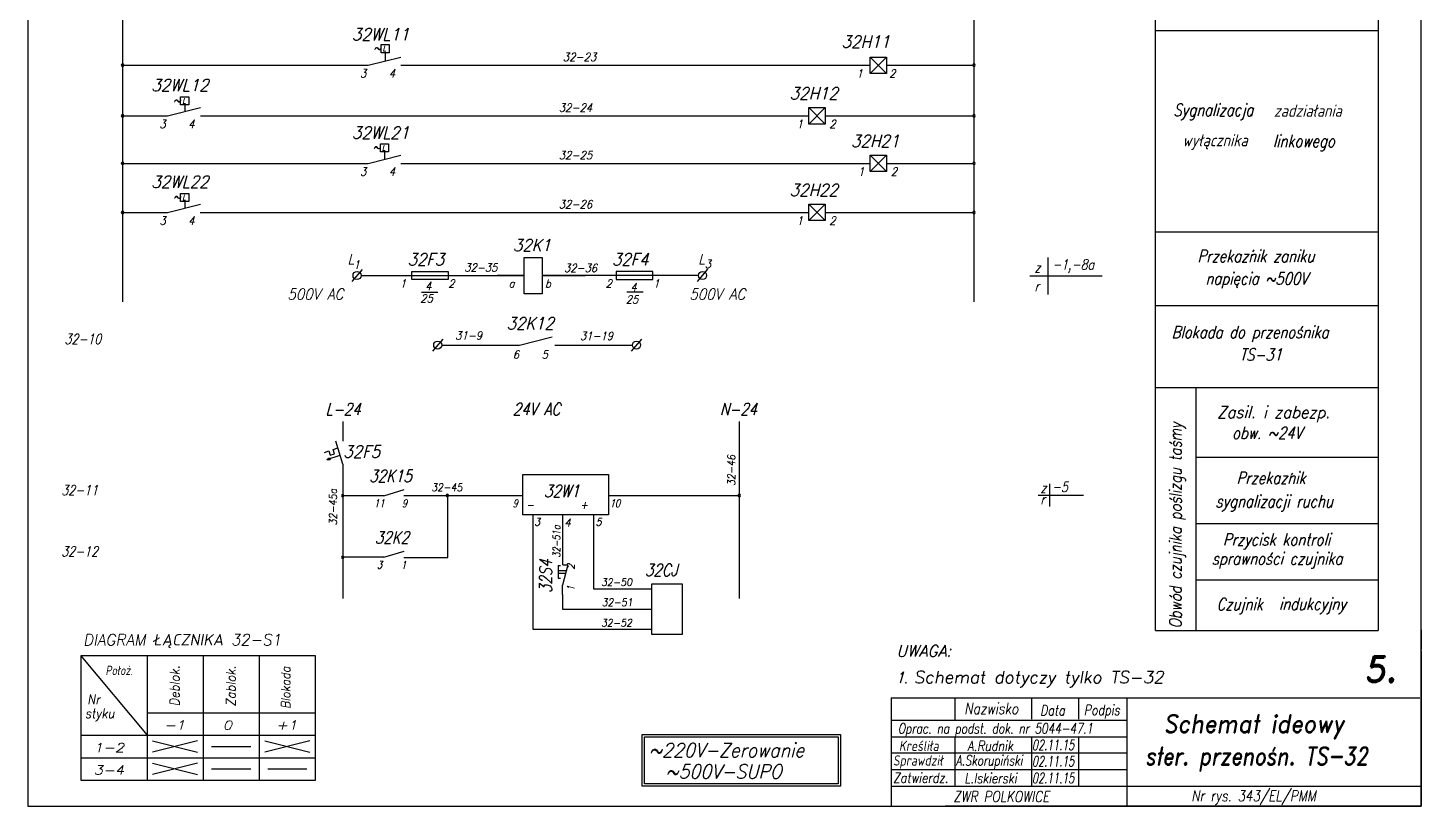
# Model space of a CAD drawing. Extents: x 5 to 1342, y 5 to 425.
# Drawn here: x 5 to 300, y 5 to 169.9 of the extents above; entities that cross this region are included whole.
import ezdxf
from ezdxf.enums import TextEntityAlignment as Align

# ---------------------------------------------------------------- set-up
doc = ezdxf.new("R2010")
doc.units = 0
doc.header["$MEASUREMENT"] = 0
doc.layers.get('0').update_dxf_attribs({"linetype": 'CONTINUOUS'})
doc.layers.add('LINIE', color=4, linetype='CONTINUOUS')
doc.layers.add('STYKI', color=4, linetype='CONTINUOUS')
doc.styles.add('ROMAND', font='romand', dxfattribs={"width": 0.9, "oblique": 15, "height": 3.5})
doc.styles.add('ROMANS', font='romans', dxfattribs={"width": 0.9, "oblique": 15, "height": 1.5})

msp = doc.modelspace()

# ---------------------------------------------------------------- linework, layer by layer
at = {"color": 7, "lineweight": 30}
for p, q in [((243.79, 42.22), (243.79, 421.69)), ((290.87, 421.69), (290.87, 42.22)), ((243.79, 169.36), (290.87, 169.36)), ((79.77, 164.63), (79.77, 166.37)), ((79.77, 166.37), (81.5, 166.37)), ((81.5, 166.37), (81.5, 164.63)), ((81.5, 164.63), (79.77, 164.63)), ((80.64, 164.61), (80.64, 162.87)), ((183.36, 163.71), (186.83, 160.24)), ((186.83, 163.71), (183.36, 160.24)), ((183.36, 160.24), (183.36, 163.71)), ((183.36, 163.71), (186.83, 163.71)), ((186.83, 163.71), (186.83, 160.24)), ((25.05, 161.98), (77.05, 161.98)), ((83.99, 161.98), (183.36, 161.98)), ((186.83, 160.24), (183.36, 160.24)), ((186.83, 161.98), (205.06, 161.98)), ((37.35, 153.55), (37.35, 155.29)), ((37.35, 155.29), (39.08, 155.29)), ((39.08, 153.55), (37.35, 153.55)), ((38.21, 153.55), (38.21, 152.15)), ((39.08, 155.29), (39.08, 153.55)), ((25.05, 151.24), (34.58, 151.24)), ((41.52, 151.24), (170.36, 151.24)), ((168.06, 151.24), (170.36, 151.24)), ((173.83, 152.98), (170.36, 149.51)), ((170.36, 152.98), (173.83, 149.51)), ((170.36, 149.51), (170.36, 152.98)), ((170.36, 152.98), (173.83, 152.98)), ((173.83, 152.98), (173.83, 149.51)), ((173.83, 151.24), (205.06, 151.24)), ((173.83, 149.51), (170.36, 149.51)), ((79.63, 143.61), (79.63, 145.34)), ((79.63, 145.34), (81.36, 145.34)), ((81.36, 145.34), (81.36, 143.61)), ((81.36, 143.61), (79.63, 143.61)), ((80.5, 143.61), (80.5, 142.04)), ((183.36, 142.91), (186.83, 139.44)), ((186.83, 142.91), (183.36, 139.44)), ((183.36, 139.44), (183.36, 142.91)), ((183.36, 142.91), (186.83, 142.91)), ((186.83, 142.91), (186.83, 139.44)), ((25.05, 141.17), (77.05, 141.17)), ((83.99, 141.17), (183.36, 141.17)), ((186.83, 139.44), (183.36, 139.44)), ((186.83, 141.17), (205.06, 141.17)), ((37.35, 133.09), (37.35, 134.82)), ((37.35, 134.82), (39.08, 134.82)), ((39.08, 133.09), (37.35, 133.09)), ((38.21, 133.09), (38.21, 131.68)), ((39.08, 134.82), (39.08, 133.09)), ((25.05, 130.77), (34.58, 130.77)), ((41.47, 130.77), (170.36, 130.77)), ((168.06, 130.77), (170.36, 130.77)), ((170.36, 132.51), (173.83, 129.04)), ((173.83, 132.51), (170.36, 129.04)), ((170.36, 129.04), (170.36, 132.51)), ((170.36, 132.51), (173.83, 132.51)), ((173.83, 132.51), (173.83, 129.04)), ((173.83, 130.77), (205.06, 130.77)), ((173.83, 129.04), (170.36, 129.04)), ((243.79, 126.7), (290.87, 126.7)), ((110.06, 113.55), (110.06, 121.25)), ((110.06, 121.25), (113.91, 121.25)), ((113.91, 121.25), (113.91, 113.55)), ((220.96, 121.21), (220.96, 113.39)), ((264.58, 122.84), (264.29, 122.47)), ((75.79, 118.68), (73.59, 116.12)), ((86.32, 116.56), (86.32, 118.27)), ((86.32, 118.27), (94.02, 118.27)), ((94.02, 118.27), (94.02, 116.56)), ((137.3, 118.27), (129.59, 118.27)), ((129.59, 118.27), (129.59, 116.56)), ((137.3, 116.56), (137.3, 118.27)), ((148.92, 118.73), (146.73, 116.17)), ((75.56, 117.42), (110.06, 117.42)), ((94.02, 116.56), (86.32, 116.56)), ((110.06, 117.42), (104.35, 117.42)), ((113.91, 117.42), (123.06, 117.42)), ((146.99, 117.42), (113.91, 117.42)), ((129.59, 116.56), (137.3, 116.56)), ((217.17, 117.34), (232.48, 117.34)), ((88.34, 113.88), (91.77, 113.88)), ((113.91, 113.55), (110.06, 113.55)), ((135.27, 113.88), (131.85, 113.88)), ((243.79, 111.06), (290.87, 111.06)), ((92.87, 103.95), (90.67, 101.38)), ((134.96, 103.95), (132.76, 101.38)), ((92.64, 102.68), (109.11, 102.68)), ((116.6, 102.68), (133.02, 102.68)), ((243.79, 93.68), (290.87, 93.68)), ((252.27, 93.68), (252.27, 42.22)), ((67.82, 79.95), (68.73, 80.26)), ((68.73, 80.26), (69.04, 79.35)), ((69.04, 79.35), (69.95, 79.66)), ((69.64, 80.57), (70.64, 80.91)), ((69.95, 79.66), (69.64, 80.57)), ((68.29, 78.41), (71.1, 79.37)), ((68.29, 78.41), (68.87, 78.8)), ((68.29, 78.41), (68.89, 78.74)), ((68.29, 78.41), (68.91, 78.69)), ((68.29, 78.41), (68.95, 78.57)), ((68.29, 78.41), (68.97, 78.51)), ((68.29, 78.41), (68.99, 78.45)), ((68.87, 78.8), (68.99, 78.45)), ((252.27, 78.94), (290.87, 78.94)), ((109.77, 66.72), (109.77, 75.28)), ((109.77, 75.28), (127.96, 75.28)), ((127.96, 75.28), (127.96, 66.72)), ((272.77, 75.58), (272.48, 75.22)), ((84.59, 70.82), (100.24, 70.82)), ((93.9, 57.67), (93.9, 70.82)), ((100.24, 70.82), (109.77, 70.82)), ((127.96, 70.82), (155.62, 70.82)), ((218.89, 70.88), (228.52, 70.88)), ((221.3, 73.29), (221.3, 68.47)), ((80.34, 70.77), (71.67, 70.77)), ((127.96, 66.72), (109.77, 66.72)), ((111.91, 66.72), (111.91, 42.46)), ((118.26, 56.12), (118.26, 66.72)), ((124.75, 66.72), (124.75, 51.02)), ((252.27, 64.85), (290.87, 64.85)), ((80.34, 57.72), (71.67, 57.72)), ((84.59, 57.67), (93.9, 57.67)), ((119.3, 56.12), (118.21, 51.84)), ((118.26, 56.12), (119.3, 56.12)), ((117.25, 55.99), (117.79, 55.99)), ((117.26, 55.99), (117.26, 53.31)), ((117.26, 54.92), (118.99, 54.92)), ((117.26, 54.38), (118.86, 54.38)), ((117.26, 53.31), (117.79, 53.31)), ((118.21, 49.86), (118.21, 51.84)), ((124.75, 51.02), (137.11, 51.02)), ((137.11, 41.39), (137.11, 52.09)), ((137.11, 52.09), (143.53, 52.09)), ((143.53, 52.09), (143.53, 41.39)), ((252.27, 52.94), (290.87, 52.94)), ((118.21, 49.86), (118.21, 46.74)), ((118.21, 46.74), (137.11, 46.74)), ((111.91, 42.46), (137.11, 42.46)), ((143.53, 41.39), (137.11, 41.39)), ((243.79, 42.22), (290.87, 42.22)), ((16.22, 36.87), (16.22, 10.51)), ((65.87, 36.87), (16.22, 36.87)), ((30.23, 36.87), (30.23, 10.51)), ((42.11, 36.87), (42.11, 10.51)), ((53.99, 36.87), (53.99, 10.51)), ((65.87, 10.51), (65.87, 36.87)), ((217.53, 27.97), (217.53, 23.42)), ((227.42, 27.97), (227.42, 23.42)), ((300, 5), (300, 27.97)), ((30.23, 24.77), (65.87, 24.77)), ((187.77, 23.25), (237.6, 23.25)), ((16.22, 20.02), (65.87, 20.02)), ((187.77, 19.69), (237.64, 19.69)), ((217.53, 19.69), (217.53, 9.2)), ((227.42, 19.69), (227.42, 9.2)), ((16.22, 15.27), (65.87, 15.27)), ((187.77, 16.28), (237.72, 16.28)), ((187.77, 12.79), (237.64, 12.79)), ((16.22, 10.51), (18.35, 10.51)), ((18.35, 10.51), (65.87, 10.51)), ((5, 5), (300, 5)), ((187.77, 5), (300, 5)), ((199.21, 5), (199.21, 5)), ((199.21, 5), (199.21, 5))]:
    msp.add_line(p, q, dxfattribs=at)
at = {"lineweight": 30}
msp.add_line((16.22, 36.87), (30.23, 20.02), dxfattribs=at)
at = {"color": 7, "lineweight": 30}
for centre in [(74.7, 117.42), (147.85, 117.42), (91.78, 102.68), (133.87, 102.68)]:
    msp.add_circle(centre, 0.856, dxfattribs=at)
for centre, radius, start, end in [((25.05, 161.98), 0.267, 0, 180), ((25.05, 161.98), 0.267, 180, 0), ((205.32, 161.98), 0.267, 0, 180), ((205.32, 161.98), 0.268, 180, 0), ((25.05, 151.24), 0.267, 0, 180), ((25.05, 151.24), 0.267, 180, 0), ((205.32, 151.24), 0.267, 0, 180), ((205.32, 151.24), 0.268, 180, 0), ((25.05, 141.17), 0.267, 0, 180), ((25.05, 141.17), 0.267, 180, 0), ((205.32, 141.17), 0.267, 0, 180), ((205.32, 141.17), 0.268, 180, 0), ((25.05, 130.77), 0.267, 0, 180), ((25.05, 130.77), 0.267, 180, 0), ((205.32, 130.77), 0.267, 0, 180), ((205.32, 130.77), 0.268, 180, 0), ((71.67, 70.77), 0.241, 0, 180), ((93.82, 70.82), 0.267, 0, 180), ((93.82, 70.82), 0.267, 180, 0), ((155.62, 70.82), 0.268, 0, 180), ((155.62, 70.82), 0.267, 180, 0), ((71.67, 70.77), 0.241, 180, 0), ((71.67, 57.72), 0.241, 0, 180), ((71.67, 57.72), 0.241, 180, 0)]:
    msp.add_arc(centre, radius, start, end, dxfattribs=at)
at = {"layer": 'LINIE', "color": 7, "lineweight": 30}
for p, q in [((300, 42.37), (300, 38.16)), ((300, 37.88), (300, 5)), ((187.77, 27.97), (299.69, 27.97)), ((187.77, 27.97), (187.77, 5.02)), ((201.24, 27.97), (201.24, 23.37)), ((237.68, 27.95), (237.68, 5)), ((201.24, 19.69), (201.24, 9.32)), ((187.98, 9.2), (299.9, 9.2)), ((300, 5), (199.2, 5)), ((199.2, 5), (199.2, 5)), ((199.21, 5), (300, 5)), ((300, 5), (300, 5))]:
    msp.add_line(p, q, dxfattribs=at)
at = {"layer": 'STYKI', "color": 7, "lineweight": 30}
for p, q in [((5, 425), (5, 5)), ((300, 5), (300, 425)), ((205.32, 410.35), (205.32, 111.82)), ((25.05, 386.89), (25.05, 111.82)), ((77.05, 161.98), (83.99, 163.71)), ((34.58, 151.24), (41.52, 152.98)), ((77.05, 141.17), (83.99, 142.91)), ((34.58, 130.77), (41.52, 132.51)), ((109.11, 102.68), (116.04, 104.41)), ((71.67, 86.47), (71.67, 82.29)), ((155.62, 86.47), (155.62, 75.87)), ((71.67, 77.47), (70.23, 82.29)), ((71.67, 77.47), (71.67, 75.87)), ((71.67, 75.87), (71.67, 60.19)), ((155.62, 75.87), (155.62, 49.02)), ((80.34, 70.77), (84.67, 72.07)), ((71.67, 63.9), (71.67, 49.02)), ((80.34, 57.72), (84.67, 59.02)), ((40.93, 18.83), (31.42, 16.45)), ((31.42, 18.83), (40.93, 16.45)), ((55.18, 18.83), (64.69, 16.45)), ((64.69, 18.83), (55.18, 16.45)), ((135.04, 9.21), (135.04, 20.21)), ((135.04, 20.21), (177.04, 20.21)), ((135.54, 9.71), (135.54, 19.71)), ((135.54, 19.71), (176.54, 19.71)), ((176.54, 19.71), (176.54, 9.71)), ((177.04, 20.21), (177.04, 9.21)), ((43.9, 17.64), (52.21, 17.64)), ((31.42, 14.08), (40.93, 11.7)), ((40.93, 14.08), (31.42, 11.7)), ((43.9, 12.89), (52.21, 12.89)), ((55.78, 12.89), (64.09, 12.89)), ((177.04, 9.21), (135.04, 9.21)), ((176.54, 9.71), (135.54, 9.71))]:
    msp.add_line(p, q, dxfattribs=at)

# ---------------------------------------------------------------- texts
at = {"color": 7, "lineweight": 30}
for s, height, style, oblique, width, p in [('32WL11', 2.6, 'ROMAND', 15, 0.9, (73.59, 167.2)), ('  32H11', 2.6, 'ROMAND', 15, 0.9, (174.07, 165.64)), ('~', 1.73, 'ROMANS', 15, 0.9, (78.16, 164.76)), ('L', 1.13, 'ROMANS', 15, 0.9, (80.1, 164.95)), ('32-23', 1.733, 'ROMANS', 15, 0.9, (118.26, 162.84)), ('3    4', 1.733, 'ROMANS', 15, 0.9, (75.32, 159.38)), ('1    ', 1.733, 'ROMANS', 15, 0.9, (180.42, 159.34)), ('2', 1.73, 'ROMANS', 15, 0.9, (187.35, 159.34)), ('32WL12', 2.6, 'ROMAND', 15, 0.9, (31.12, 156.44)), ('32H12', 2.6, 'ROMAND', 15, 0.9, (166.28, 154.71)), ('~', 1.73, 'ROMANS', 15, 0.9, (35.74, 153.68)), ('L', 1.13, 'ROMANS', 15, 0.9, (37.68, 153.87)), ('32-24', 1.733, 'ROMANS', 15, 0.9, (117.39, 152.11)), ('Sygnalizacja', 2.568, 'ROMANS', 15, 0.8, (247.53, 151.21)), ('zadziałania', 2.568, 'ROMANS', 15, 0.8, (268.82, 151.05)), ('3    4', 1.733, 'ROMANS', 15, 0.9, (32.85, 148.64)), ('32WL21', 2.6, 'ROMAND', 15, 0.9, (73.59, 146.37)), ('1    ', 1.733, 'ROMANS', 15, 0.9, (167.76, 148.64)), ('2', 1.73, 'ROMANS', 15, 0.9, (174.7, 148.64)), ('~', 1.73, 'ROMANS', 15, 0.9, (78.02, 143.73)), ('L', 1.13, 'ROMANS', 15, 0.9, (79.96, 143.92)), ('32H21', 2.6, 'ROMAND', 15, 0.9, (179.28, 144.64)), ('wyłącznika', 2.568, 'ROMANS', 15, 0.8, (249.45, 144.79)), ('linkowego', 2.568, 'ROMANS', 15, 0.8, (268.59, 144.63)), ('32-25', 1.733, 'ROMANS', 15, 0.9, (117.39, 142.04)), ('3    4', 1.733, 'ROMANS', 15, 0.9, (75.32, 138.57)), ('1    ', 1.733, 'ROMANS', 15, 0.9, (180.76, 138.57)), ('2', 1.73, 'ROMANS', 15, 0.9, (187.7, 138.57)), ('32WL22', 2.6, 'ROMAND', 15, 0.9, (31.12, 135.97)), ('32H22', 2.6, 'ROMAND', 15, 0.9, (166.28, 134.24)), ('~', 1.73, 'ROMANS', 15, 0.9, (35.74, 133.21)), ('L', 1.13, 'ROMANS', 15, 0.9, (37.68, 133.4)), ('32-26', 1.733, 'ROMANS', 15, 0.9, (117.39, 131.64)), ('3    4', 1.733, 'ROMANS', 15, 0.9, (32.85, 128.17)), ('1    ', 1.733, 'ROMANS', 15, 0.9, (167.76, 128.17)), ('2', 1.73, 'ROMANS', 15, 0.9, (174.7, 128.17)), ('32K1', 2.568, 'ROMAND', 15, 0.9, (107.71, 122.55)), ('L', 2.14, 'ROMANS', 15, 0.9, (72.7, 119.8)), ('32F3', 2.568, 'ROMAND', 15, 0.9, (85.41, 119.55)), ('32F4', 2.568, 'ROMAND', 15, 0.9, (128.68, 119.56)), ('L', 2.14, 'ROMANS', 15, 0.9, (146.95, 119.82)), ('Przekaznik zaniku', 2.568, 'ROMANS', 15, 0.8, (252.62, 120.26)), ('1', 1.71, 'ROMANS', 15, 0.9, (73.93, 118.86)), ('32-35', 1.712, 'ROMANS', 15, 0.9, (97.4, 118.27)), ('32-36', 1.712, 'ROMANS', 15, 0.9, (118.51, 118.16)), ('3', 1.71, 'ROMANS', 15, 0.9, (148.32, 119)), ('z', 2.14, 'ROMANS', 15, 0.8, (218.15, 118.07)), ('-1,-8a', 2.14, 'ROMANS', 15, 0.8, (221.87, 118.67)), ('napięcia ~500V', 2.568, 'ROMANS', 15, 0.8, (254.32, 115.49)), ('1', 1.71, 'ROMANS', 15, 0.9, (83.75, 114.85)), ('4', 1.71, 'ROMANS', 15, 0.9, (89.1, 114.34)), ('2', 1.71, 'ROMANS', 15, 0.9, (94.02, 114.85)), ('a', 1.71, 'ROMANS', 15, 0.9, (106.79, 114.85)), ('b', 1.71, 'ROMANS', 15, 0.9, (114.5, 114.85)), ('2', 1.71, 'ROMANS', 15, 0.9, (127.34, 114.86)), ('4', 1.71, 'ROMANS', 15, 0.9, (132.58, 114.12)), ('1', 1.71, 'ROMANS', 15, 0.9, (137.4, 114.86)), ('r', 2.14, 'ROMANS', 15, 0.8, (218.15, 114.1)), ('500V AC', 2.311, 'ROMANS', 15, 0.9, (59.94, 112.33)), ('25', 1.712, 'ROMANS', 15, 0.9, (88.1, 111.71)), ('25', 1.712, 'ROMANS', 15, 0.9, (131.59, 111.49)), ('500V AC', 2.311, 'ROMANS', 15, 0.9, (145.05, 112.33)), ('32K12', 2.568, 'ROMAND', 15, 0.9, (106.37, 106)), ('Blokada do przenośnika', 2.568, 'ROMANS', 15, 0.8, (247.18, 104.15)), ('32-10', 2.14, 'ROMANS', 15, 0.8, (12.74, 102.89)), ('31-9', 1.712, 'ROMANS', 15, 0.9, (95.48, 103.86)), ('31-19', 1.712, 'ROMANS', 15, 0.9, (121.88, 103.75)), ('6    5', 1.733, 'ROMANS', 15, 0.9, (107.66, 99.81)), ('TS-31', 2.568, 'ROMANS', 15, 0.8, (261.53, 99.38)), ('L-24', 2.6, 'ROMAND', 15, 0.8, (68.03, 87.81)), ('24V AC', 2.6, 'ROMAND', 15, 0.8, (107.65, 87.82)), ('N-24', 2.6, 'ROMAND', 15, 0.8, (151.52, 87.81)), ('Zasil. i zabezp.', 2.568, 'ROMANS', 15, 0.9, (256.8, 87.19)), ('obw. ~24V', 2.568, 'ROMANS', 15, 0.8, (259.96, 82.79)), ('32F5', 2.6, 'ROMAND', 15, 0.9, (71.76, 78.81)), ('32K15', 2.6, 'ROMAND', 15, 0.8, (77.27, 73.66)), ('Przekaznik ', 2.568, 'ROMANS', 15, 0.8, (260.9, 73.26)), ('32-11', 2.14, 'ROMANS', 15, 0.8, (12.05, 70.86)), ('32-45', 1.605, 'ROMANS', 10, 0.9, (90.45, 71.73)), ('32W1', 2.6, 'ROMAND', 15, 0.8, (114.28, 70.45)), ('z', 2.14, 'ROMANS', 15, 0.8, (219.38, 71.36)), ('-5', 2.14, 'ROMANS', 15, 0.8, (221.8, 71.56)), ('sygnalizacji ruchu', 2.568, 'ROMANS', 15, 0.8, (256.44, 68.3)), ('11', 1.605, 'ROMANS', 15, 0.8, (78.31, 68.36)), ('9', 1.6, 'ROMANS', 15, 0.8, (84.19, 68.36)), ('9', 1.6, 'ROMANS', 15, 0.8, (107.63, 68.36)), ('-         +', 1.605, 'ROMANS', 10, 0.9, (110.57, 68.01)), ('10', 1.605, 'ROMANS', 15, 0.8, (128.21, 68.36)), ('r', 2.14, 'ROMANS', 15, 0.8, (219.38, 68.95)), ('3', 1.6, 'ROMANS', 15, 0.9, (112.2, 64.42)), ('5', 1.6, 'ROMANS', 15, 0.9, (125.21, 64.42)), ('32K2', 2.6, 'ROMAND', 15, 0.8, (78.46, 60.61)), ('Przycisk kontroli', 2.568, 'ROMANS', 15, 0.8, (258.01, 60.21)), ('32-12', 2.14, 'ROMANS', 15, 0.8, (12.05, 57.9)), ('3', 1.6, 'ROMANS', 15, 0.8, (78.89, 55.31)), ('1', 1.6, 'ROMANS', 15, 0.8, (84.02, 55.31)), ('32CJ', 2.6, 'ROMAND', 15, 0.8, (135.65, 53.73)), ('sprawności czujnika', 2.568, 'ROMANS', 15, 0.8, (255.67, 56.17)), ('32-50', 1.605, 'ROMANS', 10, 0.9, (126.38, 51.65)), ('32-51', 1.605, 'ROMANS', 10, 0.9, (126.51, 47.37)), ('Czujnik ', 2.568, 'ROMANS', 15, 0.8, (256.69, 46.52)), ('indukcyjny', 2.568, 'ROMANS', 15, 0.8, (269.89, 46.56)), ('32-52', 1.605, 'ROMANS', 10, 0.9, (126.38, 43.04)), ('Położ.', 2, 'ROMANS', 10, 0.75, (21.44, 32.76)), ('1.', 2.4, 'ROMANS', 15, 0.8, (188.82, 31.03)), ('Nr', 2, 'ROMANS', 10, 0.9, (17.61, 26.63)), ('Nazwisko', 2.366, 'ROMANS', 10, 0.8, (203.3, 24.49)), ('Podpis', 2.156, 'ROMANS', 10, 0.8, (228.58, 24.3)), ('styku', 2, 'ROMANS', 10, 0.9, (17.11, 23.66)), ('Data', 2.156, 'ROMANS', 10, 0.8, (219.34, 24.24)), ('-1', 1.901, 'ROMANS', 15, 1.2, (33.8, 21.21)), ('0', 1.9, 'ROMANS', 15, 1.2, (46.27, 21.21)), ('+1', 1.901, 'ROMANS', 15, 1.2, (57.56, 21.21)), ('Oprac. na podst. dok. nr 5044-47.1', 2.156, 'ROMANS', 10, 0.76, (189.22, 20.39)), ('1-2', 1.901, 'ROMANS', 15, 1.2, (18.93, 16.45)), ('~220V-Zerowanie', 3, 'ROMAND', 15, 0.9, (136.49, 15.36)), ('Kreśliła', 2.156, 'ROMANS', 10, 0.8, (189.45, 16.7)), ('A.Rudnik', 2.156, 'ROMANS', 10, 0.8, (203.92, 16.69)), ('Sprawdził', 2.156, 'ROMANS', 10, 0.8, (188.16, 13.6)), ('A.Skorupiński', 2.156, 'ROMANS', 10, 0.75, (201.46, 13.62)), ('3-4', 1.901, 'ROMANS', 15, 1.2, (18.92, 11.7)), ('~500V-SUPO', 3, 'ROMAND', 15, 0.9, (139.98, 10.83)), ('Zatwierdz.', 2.156, 'ROMANS', 10, 0.8, (188.2, 9.92)), ('L.Iskierski', 2.156, 'ROMANS', 10, 0.8, (203.29, 9.85)), ('ZWR POLKOWICE', 2.3177, 'ROMANS', 10, 0.8, (200.95, 5.89)), ('Nr rys. 343/EL/PMM', 2.3177, 'ROMANS', 10, 0.8, (251.35, 6.03))]:
    msp.add_text(s, height=height, dxfattribs=dict(at, style=style, oblique=oblique, width=width)).set_placement(p)
for s, height, style, oblique, width, p in [('Obwód czujnika poślizgu taśmy', 2.568, 'ROMANS', 10, 0.8, (249.27, 42.71)), ('32-46', 1.605, 'ROMANS', 10, 0.9, (154.75, 72.86)), ('32-45a', 1.605, 'ROMANS', 10, 0.9, (70.41, 64.5)), ('32-51a', 1.605, 'ROMANS', 10, 0.8, (117.74, 57.65)), ('32S4', 2.6, 'ROMAND', 15, 0.8, (115.94, 50.12)), ('1   2', 1.605, 'ROMANS', 15, 0.9, (120.77, 50.52)), ('Deblok.', 2, 'ROMANS', 10, 0.9, (37.09, 26.15)), ('Zablok.', 2, 'ROMANS', 10, 0.9, (48.99, 26.12)), ('Blokada', 1.901, 'ROMANS', 10, 0.9, (60.53, 25.63))]:
    msp.add_text(s, height=height, rotation=90, dxfattribs=dict(at, style=style, oblique=oblique, width=width)).set_placement(p)
for s, height, style, oblique, p in [('4', 1.6, 'ROMANS', 15, (118.56, 64.26)), ('UWAGA:', 2.4, 'ROMAND', 15, (188.89, 36.68)), ('Schemat dotyczy tylko TS-32', 2.6, 'ROMANS', 10, (192.6, 31.03))]:
    msp.add_text(s, height=height, dxfattribs=dict(at, style=style, oblique=oblique)).set_placement(p)
at = {"color": 7, "lineweight": 40, "style": 'ROMAND', "oblique": 10}
for s, height, width, p in [('5.', 5.5, 0.95, (287.92, 31.28)), ('Schemat ideowy', 3.8, 0.9, (245.49, 20.56)), ('ster. przenośn. TS-32', 3.8, 0.8, (241.55, 13.71))]:
    msp.add_text(s, height=height, dxfattribs=dict(at, width=width)).set_placement(p)
at = {"color": 7, "lineweight": 30, "style": 'ROMANS', "oblique": 10, "width": 0.634413}
for p, p2 in [((217.63, 16.89), (226.56, 16.89)), ((217.63, 13.42), (226.56, 13.42)), ((217.63, 9.87), (226.56, 9.87))]:
    msp.add_text('02.11.15', height=2.156, dxfattribs=at).set_placement(p, p2, align=Align.FIT)
at = {"layer": 'STYKI', "color": 7, "lineweight": 30, "style": 'ROMANS', "oblique": 10, "width": 0.98}
msp.add_text('DIAGRAM ŁĄCZNIKA 32-S1', height=2.4, dxfattribs=at).set_placement((16.72, 39.06))

doc.saveas('drawing.dxf')
